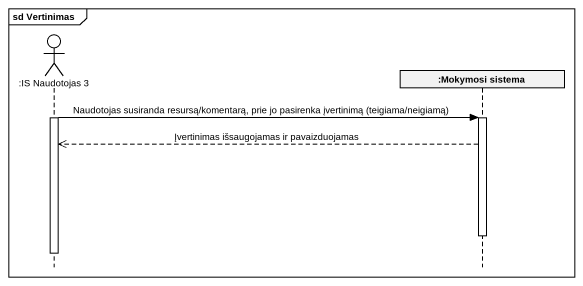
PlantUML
@startuml
mainframe sd Vertinimas
hide footbox
actor ":IS Naudotojas 3" as IS_Naudotojas_3
participant ":Mokymosi sistema" as Mokymosi_sistema

activate IS_Naudotojas_3
IS_Naudotojas_3 -> Mokymosi_sistema : Naudotojas susiranda resursą/komentarą, prie jo pasirenka įvertinimą (teigiama/neigiamą)
activate Mokymosi_sistema
Mokymosi_sistema -->> IS_Naudotojas_3 : Įvertinimas išsaugojamas ir pavaizduojamas
deactivate Mokymosi_sistema
deactivate IS_Naudotojas_3
@enduml
